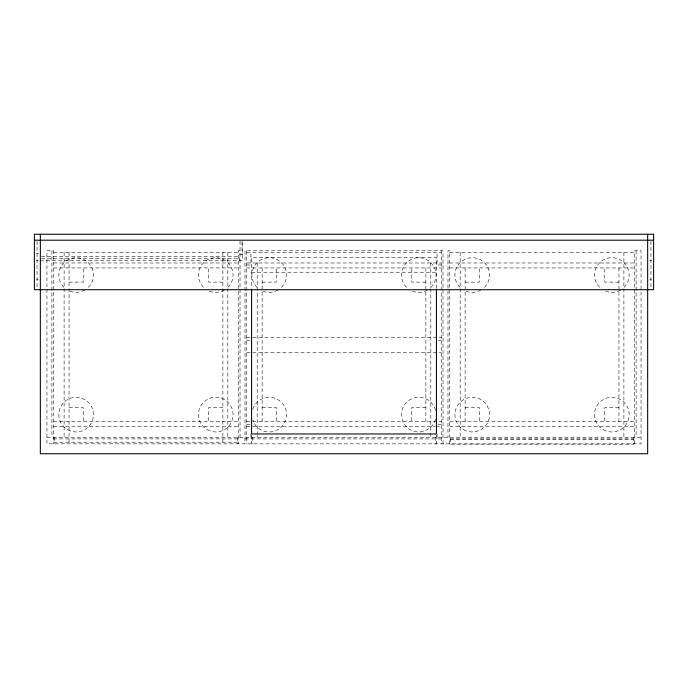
<?xml version="1.0" encoding="UTF-8"?>
<svg xmlns="http://www.w3.org/2000/svg" width="688" height="688" viewBox="0 0 688 688"><rect width="100%" height="100%" fill="white"/><g stroke="black" fill="none" stroke-linecap="round" stroke-linejoin="round"><path stroke-width="0.52" stroke-dasharray="3.44 2.58" d="M240.026 250.759L238.383 250.759L238.383 443.846M53.544 252.41L238.383 252.41M246.631 252.427L441.369 252.427M449.617 252.419L634.456 252.419M36.378 253.511L38.365 253.511M242.666 254.715L239.372 254.715L239.372 260.657M41.409 256.701L239.372 256.701M41.409 258.679L239.372 258.679M36.378 260.657L38.365 260.657M40.343 260.657L242.666 260.657L242.666 241.221M649.635 260.657L651.622 260.657M53.544 262.971L238.383 262.971M246.631 262.988L441.369 262.988M449.617 262.979L634.456 262.979M246.631 264.966L250.922 264.966L250.922 252.427M441.369 264.966L437.078 264.966L437.078 252.427M53.544 267.924L238.383 267.924M246.631 267.942L441.369 267.942M449.617 267.933L634.456 267.933M251.584 272.224L436.424 272.224M36.378 279.19L38.365 279.19M649.635 279.19L651.622 279.19M69.058 282.114L83.248 282.114L83.248 267.924M222.869 282.114L208.67 282.114L208.67 267.924M262.145 282.132L276.344 282.132L276.344 267.942M425.855 282.132L411.665 282.132L411.665 267.942M465.131 282.123L479.33 282.123L479.33 267.933M618.942 282.123L604.752 282.123L604.752 267.933M246.631 337.249L441.369 337.249M246.631 340.225L250.922 340.225M438.153 340.225L441.369 340.225M246.631 352.763L441.369 352.763M69.049 407.537L83.248 407.537L83.248 421.727M222.869 407.537L208.67 407.537L208.67 421.727M465.131 407.545L479.321 407.545L479.321 421.735M618.942 407.545L604.752 407.545L604.752 421.735M262.145 407.554L276.344 407.554L276.344 421.744M425.855 407.554L411.665 407.554L411.665 421.744M53.544 421.727L238.383 421.727M246.631 421.744L441.369 421.744M449.617 421.735L634.456 421.735M246.631 424.72L250.922 424.72M438.153 424.72L441.369 424.72M53.544 426.68L238.383 426.68M246.631 426.698L435.031 426.698M436.02 426.698L441.369 426.698M449.617 426.689L634.456 426.689M46.939 437.241L641.061 437.25M53.544 438.892L238.383 438.892M244.988 438.91L443.02 438.91M450.279 438.901L633.794 438.901M450.279 439.228L633.794 439.228M53.544 442.195L238.383 442.195M650.96 241.247L650.96 287.601M636.108 250.767L636.108 437.25M634.456 443.855L634.456 250.767L641.061 250.767L641.061 443.855L46.939 443.846L46.939 250.759L53.544 250.759L53.544 443.846M633.794 437.25L633.794 444.173L450.279 444.173L450.279 437.25M623.896 252.419L623.896 287.593M623.896 288.659L623.896 437.25M618.942 267.933L618.942 421.735M465.131 267.933L465.131 421.735M460.186 252.419L460.186 437.25M449.617 443.855L449.617 250.767L447.974 250.767L447.974 437.25M443.02 443.863L443.02 250.776L244.988 250.776L244.988 443.863M441.369 250.776L441.369 443.863M437.078 434.128L437.078 437.258M436.424 288.427L436.424 257.372L251.584 257.372L251.584 288.427M436.424 435.117L436.424 443.863M435.762 437.258L435.762 443.863M430.808 262.988L430.808 287.601M430.808 288.668L430.808 432.09M430.808 433.122L430.808 437.258M425.855 267.942L425.855 421.744M262.145 267.942L262.145 421.744M257.2 262.988L257.2 434.154M257.2 435.194L257.2 437.258M252.247 437.258L252.247 443.863M251.584 435.117L251.584 443.863M250.922 434.128L250.922 437.258M246.631 250.776L246.631 443.863M242.013 241.273L242.013 254.715M240.026 241.273L240.026 437.241M237.721 437.241L237.721 443.846M227.814 252.41L227.814 437.241M222.869 252.41L222.869 442.195M69.058 252.41L69.058 442.195M64.104 252.41L64.104 437.241M54.206 437.241L54.206 443.846M51.892 250.759L51.892 437.241M37.04 241.247L37.04 287.601M599.592 287.283A17.329 17.329 0 0 1 599.592 262.773A17.329 17.329 0 0 1 624.102 262.773A17.329 17.329 0 0 1 624.102 287.283M620.507 290.035A17.329 17.329 0 0 1 604.795 290.852M459.98 287.283A17.329 17.329 0 0 1 459.98 262.773A17.329 17.329 0 0 1 484.481 262.773A17.329 17.329 0 0 1 484.481 287.283M480.895 290.035A17.329 17.329 0 0 1 465.183 290.852M406.513 287.283A17.329 17.329 0 0 1 406.513 262.782A17.329 17.329 0 0 1 431.015 262.782A17.329 17.329 0 0 1 431.015 287.283M427.429 290.044A17.329 17.329 0 0 1 411.716 290.861M435.504 419.138A17.329 17.329 0 0 1 408.827 428.848A17.329 17.329 0 0 1 408.827 400.459A17.329 17.329 0 0 1 435.504 410.168M256.994 287.283A17.329 17.329 0 0 1 256.994 262.782A17.329 17.329 0 0 1 281.495 262.782A17.329 17.329 0 0 1 281.495 287.283M277.909 290.044A17.329 17.329 0 0 1 262.197 290.861M252.763 409.3A17.329 17.329 0 0 1 279.431 400.631A17.329 17.329 0 0 1 279.431 428.667A17.329 17.329 0 0 1 252.763 419.998M203.519 287.266A17.329 17.329 0 0 1 203.519 262.764A17.329 17.329 0 0 1 228.02 262.764A17.329 17.329 0 0 1 228.02 287.266M224.434 290.026A17.329 17.329 0 0 1 208.722 290.843M63.898 287.266A17.329 17.329 0 0 1 63.898 262.764A17.329 17.329 0 0 1 88.408 262.764A17.329 17.329 0 0 1 88.408 287.266M84.813 290.026A17.329 17.329 0 0 1 69.101 290.843M463.566 429.647A17.329 17.329 0 0 0 489.555 414.64A17.329 17.329 0 0 0 463.566 399.633A17.329 17.329 0 0 0 463.566 429.647M603.187 429.647A17.329 17.329 0 0 0 629.176 414.64A17.329 17.329 0 0 0 603.187 399.633A17.329 17.329 0 0 0 603.187 429.647M207.105 429.639A17.329 17.329 0 0 0 233.094 414.632A17.329 17.329 0 0 0 207.105 399.625A17.329 17.329 0 0 0 207.105 429.639M67.484 429.639A17.329 17.329 0 0 0 93.482 414.632A17.329 17.329 0 0 0 67.484 399.625A17.329 17.329 0 0 0 67.484 429.639"/><path stroke-width="1.03" d="M34.4 240.198L653.6 240.198M647.657 234.255L647.657 453.745L40.343 453.745L40.343 234.255M436.424 289.364L436.424 433.956L251.584 433.956L251.584 289.364M653.6 234.255L34.4 234.255L34.4 289.708L653.6 289.708L653.6 234.255"/></g></svg>
